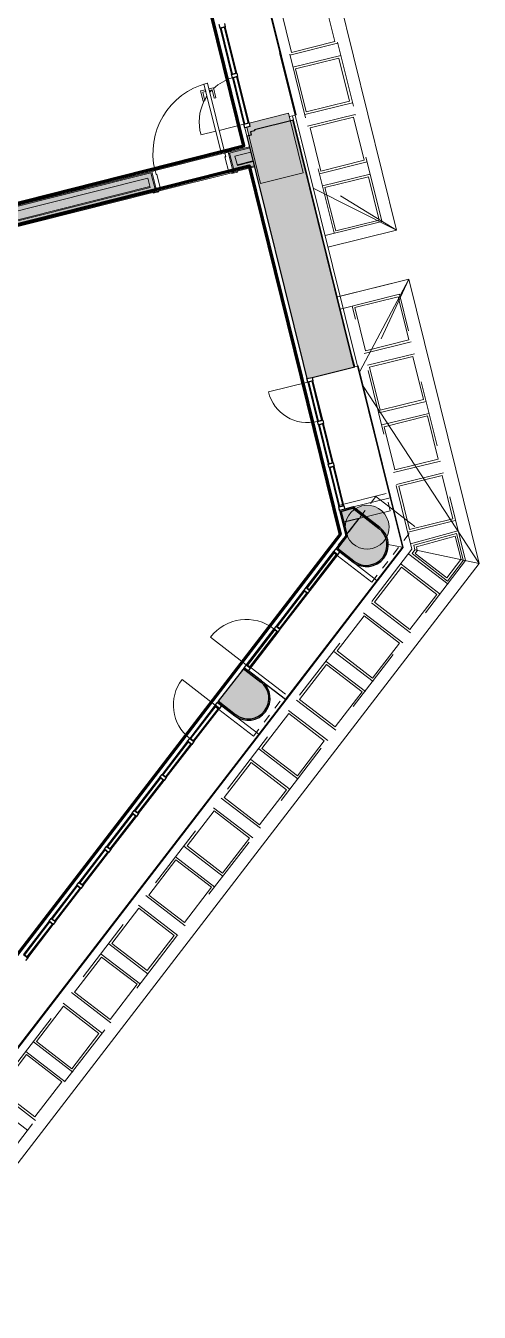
# Model space of a CAD drawing. Header units: metres. Extents: x -227.9 to -141.2, y 39.1 to 91.1.
# Drawn here: x -146.32 to -141.15, y 39.07 to 53.74 of the extents above; entities that cross this region are included whole.
import ezdxf

# ---------------------------------------------------------------- set-up
doc = ezdxf.new("R2010")
doc.units = ezdxf.units.M
doc.linetypes.add('JIS_02_0.7', pattern=[1.35, 0.75, -0.6])
doc.linetypes.add('Projeté', pattern=[0.003969, 0.002381, -0.001587])
for name, color, linetype, lineweight, true_color in [('A-DETL', 94, 'Continuous', 5, 0x00a600), ('A-DETL-MBND', 9, 'Continuous', 5, 0xc0c0c0), ('S-COLS', 8, 'Continuous', 9, 0x7f7f7f)]:
    doc.layers.add(name, color=color, linetype=linetype, lineweight=lineweight, true_color=true_color)
for name, color, linetype, lineweight in [('A-DOOR', 7, 'Continuous', 5), ('A-FLOR', 7, 'Continuous', 5), ('A-GLAZ', 7, 'Continuous', 5), ('A-WALL', 7, 'Continuous', 5), ('A-WALL-PATT', 7, 'Continuous', 13), ('I-WALL', 7, 'Continuous', 5), ('Q-SPCQ', 7, 'Continuous', 5)]:
    doc.layers.add(name, color=color, linetype=linetype, lineweight=lineweight)
doc.layers.add('Chambre', color=40, linetype='Continuous')

msp = doc.modelspace()

# ---------------------------------------------------------------- hatches: boundary and pattern name
at = {"layer": 'A-WALL', "true_color": 0x808080}
h = msp.add_hatch(color=8, dxfattribs=at)
h.paths.add_polyline_path([(-142.674, 47.929), (-142.524, 48.124), (-142.711, 48.077), (-142.704, 48.05)])
h.paths.add_polyline_path([(-143.101, 49.863), (-143.053, 49.875), (-143.051, 49.865), (-142.614, 49.973), (-143.28, 52.662), (-143.717, 52.554), (-143.714, 52.545), (-143.763, 52.533), (-143.753, 52.494), (-143.802, 52.482), (-143.16, 49.89), (-143.111, 49.902)])
h.paths.add_polyline_path([(-146.597, 63.976), (-146.549, 63.988), (-146.546, 63.978), (-146.109, 64.087), (-146.372, 65.148), (-146.809, 65.04), (-146.807, 65.03), (-146.855, 65.018), (-146.846, 64.979), (-146.894, 64.967), (-146.655, 64.003), (-146.607, 64.015)])
h.paths.add_polyline_path([(-147.615, 68.086), (-147.566, 68.098), (-147.564, 68.088), (-147.127, 68.196), (-147.257, 68.72), (-147.791, 68.588), (-147.673, 68.112), (-147.625, 68.124)])
h = msp.add_hatch(color=8, dxfattribs=at)
h.paths.add_polyline_path([(-142.614, 49.973), (-142.604, 49.976), (-143.27, 52.665), (-143.28, 52.662), (-142.958, 51.364)])
h.paths.add_polyline_path([(-146.109, 64.087), (-146.1, 64.089), (-146.363, 65.151), (-146.372, 65.148), (-146.247, 64.643)])
h.paths.add_polyline_path([(-147.127, 68.196), (-147.118, 68.198), (-147.247, 68.723), (-147.257, 68.72)])
for points in [[(-143.117, 49.718), (-142.583, 49.85), (-142.614, 49.973), (-143.051, 49.865), (-143.053, 49.875), (-143.101, 49.863), (-143.111, 49.902), (-143.16, 49.89)], [(-142.583, 49.85), (-142.573, 49.852), (-142.604, 49.976), (-142.614, 49.973), (-142.602, 49.925)], [(-142.436, 47.588), (-142.384, 47.595), (-142.334, 47.613), (-142.29, 47.642), (-142.254, 47.68), (-142.226, 47.725), (-142.21, 47.775), (-142.205, 47.827), (-142.212, 47.879), (-142.23, 47.929), (-142.259, 47.973), (-142.297, 48.009), (-142.595, 48.239), (-142.727, 48.204), (-142.658, 47.925), (-142.769, 47.78), (-142.583, 47.637), (-142.538, 47.61), (-142.488, 47.593)], [(-143.783, 45.822), (-143.727, 45.829), (-143.675, 45.848), (-143.628, 45.879), (-143.589, 45.919), (-143.56, 45.967), (-143.543, 46.02), (-143.537, 46.076), (-143.545, 46.131), (-143.564, 46.184), (-143.595, 46.231), (-143.635, 46.27), (-143.833, 46.422), (-143.842, 46.41), (-143.644, 46.258), (-143.606, 46.221), (-143.576, 46.175), (-143.559, 46.128), (-143.552, 46.076), (-143.557, 46.023), (-143.574, 45.973), (-143.601, 45.928), (-143.638, 45.89), (-143.682, 45.862), (-143.731, 45.843), (-143.783, 45.837), (-143.836, 45.842), (-143.886, 45.858), (-143.931, 45.885), (-144.129, 46.038), (-144.137, 46.026), (-143.94, 45.873), (-143.892, 45.844), (-143.839, 45.827)], [(-143.783, 45.837), (-143.731, 45.843), (-143.682, 45.862), (-143.638, 45.89), (-143.601, 45.928), (-143.574, 45.973), (-143.557, 46.023), (-143.552, 46.076), (-143.559, 46.128), (-143.577, 46.177), (-143.606, 46.221), (-143.644, 46.258), (-143.842, 46.41), (-144.129, 46.038), (-143.931, 45.885), (-143.886, 45.858), (-143.836, 45.842)]]:
    msp.add_hatch(color=8, dxfattribs=at).paths.add_polyline_path(points)
h = msp.add_hatch(color=8, dxfattribs=at)
h.paths.add_polyline_path([(-142.436, 47.573), (-142.38, 47.58), (-142.328, 47.6), (-142.281, 47.63), (-142.242, 47.671), (-142.213, 47.719), (-142.195, 47.772), (-142.19, 47.828), (-142.197, 47.883), (-142.217, 47.936), (-142.247, 47.982), (-142.287, 48.021), (-142.592, 48.256), (-142.745, 48.215), (-142.674, 47.929), (-142.79, 47.777), (-142.592, 47.625), (-142.544, 47.596), (-142.491, 47.579)])
h.paths.add_polyline_path([(-142.436, 47.588), (-142.488, 47.593), (-142.538, 47.61), (-142.583, 47.637), (-142.769, 47.78), (-142.658, 47.925), (-142.727, 48.204), (-142.595, 48.239), (-142.297, 48.009), (-142.259, 47.973), (-142.23, 47.929), (-142.212, 47.879), (-142.205, 47.827), (-142.21, 47.775), (-142.226, 47.725), (-142.254, 47.68), (-142.29, 47.642), (-142.334, 47.613), (-142.384, 47.595)])
at = {"layer": 'A-WALL-PATT', "lineweight": 5, "true_color": 0xaaaaaa}
h = msp.add_hatch(color=253, dxfattribs=at)
h.paths.add_polyline_path([(-151.948, 50.128), (-144.907, 51.898), (-144.909, 51.908), (-151.95, 50.138)])
h.paths.add_polyline_path([(-143.911, 52.148), (-143.73, 52.194), (-143.733, 52.203), (-143.914, 52.158)])
at = {"layer": 'I-WALL', "true_color": 0xaaaaaa}
h = msp.add_hatch(color=253, dxfattribs=at)
h.paths.add_polyline_path([(-151.94, 50.14), (-144.909, 51.908), (-144.933, 52.005), (-151.965, 50.237), (-151.954, 50.193)])
h.paths.add_polyline_path([(-143.914, 52.158), (-143.733, 52.203), (-143.757, 52.3), (-143.938, 52.255), (-143.925, 52.201)])
h = msp.add_hatch(color=253, dxfattribs=at)
h.paths.add_polyline_path([(-151.868, 50.262), (-150.809, 50.528), (-150.821, 50.576), (-151.88, 50.31)])
h.paths.add_polyline_path([(-150.712, 50.552), (-149.916, 50.752), (-149.928, 50.801), (-150.724, 50.601)])
h.paths.add_polyline_path([(-149.819, 50.777), (-148.806, 51.031), (-148.818, 51.08), (-149.831, 50.825)])
h.paths.add_polyline_path([(-148.709, 51.056), (-144.933, 52.005), (-144.92, 51.951), (-144.871, 51.963), (-144.897, 52.065), (-148.721, 51.104)])
h.paths.add_polyline_path([(-143.973, 52.189), (-143.925, 52.201), (-143.938, 52.255), (-143.757, 52.3), (-143.769, 52.349), (-143.999, 52.291), (-143.988, 52.248)])
h = msp.add_hatch(color=253, dxfattribs=at)
h.paths.add_polyline_path([(-151.832, 50.322), (-150.821, 50.576), (-150.825, 50.589), (-151.835, 50.335)])
h.paths.add_polyline_path([(-150.724, 50.601), (-149.928, 50.801), (-149.932, 50.813), (-150.728, 50.613)])
h.paths.add_polyline_path([(-149.831, 50.825), (-148.818, 51.08), (-148.821, 51.092), (-149.835, 50.838)])
h.paths.add_polyline_path([(-148.721, 51.104), (-144.897, 52.065), (-144.871, 51.963), (-144.859, 51.967), (-144.888, 52.081), (-148.724, 51.117)])
h.paths.add_polyline_path([(-143.986, 52.186), (-143.973, 52.189), (-143.999, 52.291), (-143.769, 52.349), (-143.772, 52.361), (-144.015, 52.3), (-144.002, 52.248)])
h = msp.add_hatch(color=253, dxfattribs=at)
h.paths.add_polyline_path([(-151.984, 50.068), (-144.846, 51.862), (-144.871, 51.963), (-144.92, 51.951), (-144.907, 51.898), (-151.996, 50.116)])
h.paths.add_polyline_path([(-143.948, 52.087), (-143.718, 52.145), (-143.73, 52.194), (-143.911, 52.148), (-143.925, 52.201), (-143.973, 52.189), (-143.957, 52.125)])
h = msp.add_hatch(color=253, dxfattribs=at)
h.paths.add_polyline_path([(-151.993, 50.052), (-144.83, 51.852), (-144.859, 51.967), (-144.871, 51.963), (-144.846, 51.862), (-151.996, 50.065)])
h.paths.add_polyline_path([(-143.957, 52.072), (-143.715, 52.133), (-143.718, 52.145), (-143.948, 52.087), (-143.973, 52.189), (-143.986, 52.186), (-143.96, 52.083)])
at = {"layer": 'S-COLS', "lineweight": 5, "true_color": 0x808080}
for points in [[(-143.646, 51.945), (-143.16, 52.064), (-143.327, 52.744), (-143.777, 52.633), (-143.768, 52.595), (-143.803, 52.586), (-143.676, 52.069)], [(-142.427, 47.774), (-142.367, 47.782), (-142.319, 47.8), (-142.272, 47.831), (-142.233, 47.871), (-142.204, 47.919), (-142.186, 47.972), (-142.181, 48.028), (-142.188, 48.083), (-142.207, 48.136), (-142.238, 48.183), (-142.278, 48.222), (-142.326, 48.251), (-142.379, 48.268), (-142.435, 48.274), (-142.49, 48.266), (-142.547, 48.244), (-142.59, 48.217), (-142.629, 48.176), (-142.658, 48.128), (-142.675, 48.075), (-142.681, 48.02), (-142.674, 47.964), (-142.654, 47.912), (-142.624, 47.865), (-142.584, 47.826), (-142.536, 47.797), (-142.482, 47.779)]]:
    msp.add_hatch(color=8, dxfattribs=at).paths.add_polyline_path(points)

# ---------------------------------------------------------------- linework, layer by layer
at = {"layer": 'A-DETL', "color": 7}
for p, q in [((-142.095, 51.413), (-145.65, 65.768)), ((-142.095, 51.413), (-142.879, 51.219)), ((-141.956, 50.853), (-142.782, 50.648)), ((-141.153, 47.61), (-141.956, 50.853)), ((-141.153, 47.61), (-147.723, 39.07))]:
    msp.add_line(p, q, dxfattribs=at)
at = {"layer": 'A-DETL', "color": 9, "linetype": 'JIS_02_0.7', "lineweight": 9, "true_color": 0xc0c0c0}
for p, q in [((-142.264, 51.516), (-145.752, 65.596)), ((-142.808, 51.382), (-146.295, 65.462)), ((-142.921, 54.055), (-142.799, 53.562)), ((-143.294, 53.439), (-143.416, 53.932)), ((-142.799, 53.562), (-143.294, 53.439)), ((-143.311, 53.409), (-142.768, 53.544)), ((-143.277, 53.271), (-142.733, 53.405)), ((-143.248, 53.252), (-142.753, 53.374)), ((-142.753, 53.374), (-142.631, 52.881)), ((-142.739, 53.4), (-142.732, 53.402)), ((-143.126, 52.759), (-143.248, 53.252)), ((-143.142, 52.729), (-142.599, 52.864)), ((-142.631, 52.881), (-143.126, 52.759)), ((-143.11, 52.597), (-142.566, 52.731)), ((-143.081, 52.578), (-142.586, 52.7)), ((-142.586, 52.7), (-142.464, 52.208)), ((-142.572, 52.727), (-142.565, 52.728)), ((-142.959, 52.085), (-143.081, 52.578)), ((-142.976, 52.055), (-142.432, 52.19)), ((-142.464, 52.208), (-142.959, 52.085)), ((-142.095, 51.413), (-143.113, 52.031)), ((-142.941, 51.917), (-142.398, 52.051)), ((-142.913, 51.898), (-142.417, 52.02)), ((-142.417, 52.02), (-142.295, 51.527)), ((-142.403, 52.046), (-142.397, 52.048)), ((-142.79, 51.405), (-142.913, 51.898)), ((-142.911, 51.349), (-142.264, 51.51)), ((-142.295, 51.527), (-142.79, 51.405)), ((-141.956, 50.853), (-142.499, 49.688)), ((-142.061, 50.68), (-142.737, 50.512)), ((-142.077, 50.651), (-142.572, 50.529)), ((-141.955, 50.159), (-142.077, 50.651)), ((-141.309, 47.643), (-142.061, 50.68)), ((-141.921, 47.772), (-142.601, 50.546)), ((-142.572, 50.529), (-142.45, 50.036)), ((-142.464, 50.006), (-141.928, 50.138)), ((-142.45, 50.036), (-141.955, 50.159)), ((-142.429, 49.871), (-141.893, 50.002)), ((-141.909, 49.972), (-142.404, 49.849)), ((-141.787, 49.48), (-141.909, 49.972)), ((-142.404, 49.849), (-142.282, 49.357)), ((-142.296, 49.327), (-141.76, 49.458)), ((-142.282, 49.357), (-141.787, 49.48)), ((-142.262, 49.191), (-141.726, 49.322)), ((-141.742, 49.292), (-142.237, 49.169)), ((-142.237, 49.169), (-142.115, 48.677)), ((-141.62, 48.8), (-141.742, 49.292)), ((-142.129, 48.647), (-141.593, 48.778)), ((-142.115, 48.677), (-141.62, 48.8)), ((-142.095, 48.511), (-141.559, 48.643)), ((-141.575, 48.612), (-142.07, 48.49)), ((-141.453, 48.12), (-141.575, 48.612)), ((-142.07, 48.49), (-141.948, 47.997)), ((-141.962, 47.967), (-141.426, 48.099)), ((-141.948, 47.997), (-141.453, 48.12)), ((-141.936, 47.834), (-141.397, 47.982)), ((-141.413, 47.952), (-141.9, 47.817)), ((-141.426, 47.923), (-141.87, 47.8)), ((-141.426, 47.923), (-141.36, 47.656)), ((-141.411, 47.952), (-141.336, 47.651)), ((-141.921, 47.772), (-148.072, 39.769)), ((-141.153, 47.61), (-142.065, 47.801)), ((-141.956, 47.717), (-141.508, 47.373)), ((-141.918, 47.723), (-141.886, 47.764)), ((-141.516, 47.409), (-141.918, 47.723)), ((-141.9, 47.817), (-141.887, 47.764)), ((-141.524, 47.445), (-141.885, 47.723)), ((-141.882, 47.727), (-141.858, 47.758)), ((-141.87, 47.8), (-141.859, 47.758)), ((-141.31, 47.643), (-147.792, 39.209)), ((-142.348, 47.167), (-142.04, 47.567)), ((-142.045, 47.602), (-141.597, 47.258)), ((-142.04, 47.567), (-141.636, 47.257)), ((-141.524, 47.445), (-141.364, 47.654)), ((-141.515, 47.408), (-141.331, 47.648)), ((-141.944, 46.856), (-141.636, 47.257)), ((-142.383, 47.162), (-141.935, 46.818)), ((-142.348, 47.167), (-141.944, 46.856)), ((-142.774, 46.612), (-142.467, 47.012)), ((-142.471, 47.047), (-142.023, 46.703)), ((-142.467, 47.012), (-142.062, 46.701)), ((-142.37, 46.301), (-142.062, 46.701)), ((-142.81, 46.607), (-142.362, 46.263)), ((-142.774, 46.612), (-142.37, 46.301)), ((-143.201, 46.057), (-142.893, 46.457)), ((-142.898, 46.492), (-142.45, 46.148)), ((-142.893, 46.457), (-142.489, 46.146)), ((-142.797, 45.746), (-142.489, 46.146)), ((-143.328, 45.934), (-142.881, 45.59)), ((-143.236, 46.052), (-142.788, 45.708)), ((-143.201, 46.057), (-142.797, 45.746)), ((-143.632, 45.499), (-143.324, 45.899)), ((-143.324, 45.899), (-142.92, 45.588)), ((-143.667, 45.494), (-143.219, 45.15)), ((-143.632, 45.499), (-143.227, 45.188)), ((-143.227, 45.188), (-142.92, 45.588)), ((-144.061, 44.94), (-143.753, 45.34)), ((-143.758, 45.375), (-143.31, 45.031)), ((-143.753, 45.34), (-143.349, 45.029)), ((-144.096, 44.935), (-143.648, 44.591)), ((-144.061, 44.94), (-143.657, 44.629)), ((-143.657, 44.629), (-143.349, 45.029)), ((-144.485, 44.389), (-144.177, 44.789)), ((-144.182, 44.824), (-143.734, 44.48)), ((-144.177, 44.789), (-143.773, 44.478)), ((-144.08, 44.078), (-143.773, 44.478)), ((-144.52, 44.384), (-144.072, 44.04)), ((-144.485, 44.389), (-144.08, 44.078)), ((-144.919, 43.827), (-144.611, 44.228)), ((-144.616, 44.263), (-144.168, 43.918)), ((-144.611, 44.228), (-144.207, 43.917)), ((-144.514, 43.517), (-144.207, 43.917)), ((-144.954, 43.823), (-144.506, 43.478)), ((-144.919, 43.827), (-144.514, 43.517)), ((-145.342, 43.276), (-145.034, 43.677)), ((-145.039, 43.712), (-144.591, 43.367)), ((-145.034, 43.677), (-144.63, 43.366)), ((-144.938, 42.966), (-144.63, 43.366)), ((-145.464, 43.155), (-145.016, 42.811)), ((-145.377, 43.272), (-144.929, 42.927)), ((-145.342, 43.276), (-144.938, 42.966)), ((-145.767, 42.72), (-145.46, 43.12)), ((-145.46, 43.12), (-145.055, 42.81)), ((-145.803, 42.715), (-145.355, 42.371)), ((-145.767, 42.72), (-145.363, 42.409)), ((-145.363, 42.409), (-145.055, 42.81)), ((-146.202, 42.158), (-145.894, 42.559)), ((-145.898, 42.594), (-145.45, 42.249)), ((-145.894, 42.559), (-145.489, 42.248)), ((-146.237, 42.154), (-145.789, 41.809)), ((-146.202, 42.158), (-145.797, 41.848)), ((-145.797, 41.848), (-145.489, 42.248)), ((-146.625, 41.607), (-146.317, 42.008)), ((-146.322, 42.043), (-145.874, 41.699)), ((-146.317, 42.008), (-145.913, 41.697)), ((-146.221, 41.297), (-145.913, 41.697)), ((-146.66, 41.603), (-146.212, 41.258)), ((-146.625, 41.607), (-146.221, 41.297)), ((-146.747, 41.486), (-146.299, 41.142))]:
    msp.add_line(p, q, dxfattribs=at)
at = {"layer": 'A-DETL', "color": 7, "linetype": 'JIS_02_0.7'}
for p, q in [((-143.249, 52.705), (-146.03, 63.931)), ((-143.071, 49.531), (-143.234, 50.191))]:
    msp.add_line(p, q, dxfattribs=at)
at = {"layer": 'A-DETL-MBND', "lineweight": 9}
for p, q in [((-145.65, 65.768), (-142.095, 51.413)), ((-142.095, 51.413), (-143.045, 51.891)), ((-142.095, 51.413), (-142.879, 51.219)), ((-142.74, 50.659), (-141.956, 50.853)), ((-142.516, 49.798), (-141.956, 50.853)), ((-141.956, 50.853), (-141.153, 47.61)), ((-141.153, 47.61), (-142.475, 49.633)), ((-147.723, 39.07), (-141.153, 47.61))]:
    msp.add_line(p, q, dxfattribs=at)
at = {"layer": 'A-DOOR'}
for p, q in [((-144.276, 53.013), (-144.33, 53)), ((-144.33, 53), (-144.3, 52.883)), ((-144.305, 52.985), (-144.271, 52.994)), ((-144.281, 52.888), (-144.305, 52.985)), ((-144.253, 53.086), (-144.292, 53.076)), ((-144.292, 53.076), (-144.092, 52.281)), ((-144.271, 52.994), (-144.276, 53.013)), ((-144.054, 52.291), (-144.253, 53.086)), ((-144.184, 53.036), (-144.238, 53.023)), ((-144.238, 53.023), (-144.233, 53.004)), ((-144.233, 53.004), (-144.199, 53.012)), ((-144.199, 53.012), (-144.174, 52.915)), ((-144.155, 52.92), (-144.184, 53.036)), ((-144.3, 52.883), (-144.281, 52.888)), ((-144.174, 52.915), (-144.155, 52.92)), ((-144.092, 52.281), (-144.054, 52.291))]:
    msp.add_line(p, q, dxfattribs=at)
at = {"layer": 'A-DOOR', "color": 9, "true_color": 0xc0c0c0}
for p, q in [((-144.015, 52.3), (-144.054, 52.291)), ((-144.054, 52.291), (-144.043, 52.248)), ((-144.043, 52.248), (-144.053, 52.246)), ((-144.053, 52.246), (-144.006, 52.059)), ((-143.974, 52.321), (-144.037, 52.305)), ((-144.037, 52.305), (-144.034, 52.296)), ((-144.034, 52.296), (-143.971, 52.311)), ((-143.957, 52.072), (-144.015, 52.3)), ((-143.971, 52.311), (-143.974, 52.321)), ((-144.871, 52.096), (-144.934, 52.08)), ((-144.849, 52.091), (-144.888, 52.081)), ((-144.868, 52.086), (-144.871, 52.096)), ((-144.838, 52.048), (-144.849, 52.091)), ((-144.934, 52.08), (-144.931, 52.07)), ((-144.931, 52.07), (-144.868, 52.086)), ((-144.888, 52.081), (-144.83, 51.852)), ((-144.828, 52.051), (-144.838, 52.048)), ((-144.782, 51.864), (-144.828, 52.051)), ((-144.006, 52.059), (-143.957, 52.072)), ((-143.914, 52.083), (-143.977, 52.067)), ((-143.977, 52.067), (-143.974, 52.057)), ((-143.974, 52.057), (-143.911, 52.073)), ((-143.911, 52.073), (-143.914, 52.083)), ((-144.811, 51.857), (-144.874, 51.841)), ((-144.874, 51.841), (-144.871, 51.832)), ((-144.871, 51.832), (-144.808, 51.847)), ((-144.83, 51.852), (-144.782, 51.864)), ((-144.808, 51.847), (-144.811, 51.857))]:
    msp.add_line(p, q, dxfattribs=at)
at = {"layer": 'A-DOOR'}
msp.add_arc((-144.054, 52.291), 0.82, 104.1078, 194.1078, dxfattribs=at)
at = {"layer": 'A-FLOR'}
msp.add_line((-144.849, 52.091), (-144.092, 52.281), dxfattribs=at)
at = {"layer": 'A-GLAZ', "lineweight": 9}
for p, q in [((-143.25, 52.723), (-144.104, 56.169)), ((-143.241, 52.725), (-144.094, 56.172)), ((-144.107, 53.716), (-143.976, 53.187)), ((-143.918, 53.202), (-144.049, 53.731)), ((-143.967, 53.148), (-143.836, 52.619)), ((-143.777, 52.634), (-143.908, 53.163)), ((-143.25, 52.723), (-143.317, 52.706)), ((-143.241, 52.725), (-143.25, 52.723)), ((-144.157, 52.54), (-144.326, 52.498)), ((-143.836, 52.619), (-144.118, 52.549)), ((-142.573, 49.852), (-142.541, 49.86)), ((-142.541, 49.86), (-142.532, 49.863)), ((-142.169, 48.358), (-142.541, 49.86)), ((-142.16, 48.36), (-142.532, 49.863)), ((-143.107, 49.679), (-143.557, 49.568)), ((-143.107, 49.679), (-142.996, 49.23)), ((-142.938, 49.244), (-143.049, 49.693)), ((-142.987, 49.191), (-142.875, 48.742)), ((-142.817, 48.756), (-142.928, 49.206)), ((-142.696, 48.269), (-142.807, 48.718)), ((-142.866, 48.703), (-142.754, 48.254)), ((-142.215, 48.406), (-142.759, 48.272)), ((-141.889, 48.031), (-142.333, 48.372)), ((-142.16, 48.36), (-142.169, 48.358)), ((-142.711, 48.077), (-142.167, 48.212)), ((-143.13, 47.336), (-142.815, 47.746)), ((-142.767, 47.709), (-143.082, 47.3)), ((-142.821, 47.738), (-142.377, 47.396)), ((-143.363, 46.061), (-142.32, 47.416)), ((-143.355, 46.055), (-142.312, 47.41)), ((-142.32, 47.416), (-142.312, 47.41)), ((-143.469, 46.895), (-143.154, 47.305)), ((-143.107, 47.268), (-143.422, 46.859)), ((-143.809, 46.454), (-143.494, 46.863)), ((-143.446, 46.827), (-143.761, 46.417)), ((-143.809, 46.454), (-144.218, 46.769)), ((-143.361, 46.118), (-143.804, 46.459)), ((-144.163, 45.994), (-144.541, 46.285)), ((-143.363, 46.061), (-143.635, 46.27)), ((-144.163, 45.994), (-144.454, 45.615)), ((-144.407, 45.578), (-144.115, 45.957)), ((-144.17, 45.984), (-143.726, 45.642)), ((-144.091, 45.989), (-143.924, 45.861)), ((-143.357, 46.056), (-143.363, 46.061)), ((-143.355, 46.055), (-143.356, 46.055)), ((-146.536, 41.936), (-143.668, 45.664)), ((-146.528, 41.93), (-143.66, 45.658)), ((-144.478, 45.583), (-144.77, 45.204)), ((-144.722, 45.168), (-144.431, 45.547)), ((-144.794, 45.173), (-145.086, 44.794)), ((-145.038, 44.757), (-144.747, 45.136)), ((-145.11, 44.762), (-145.402, 44.383)), ((-145.354, 44.346), (-145.063, 44.725)), ((-145.426, 44.351), (-145.718, 43.972)), ((-145.67, 43.936), (-145.379, 44.315)), ((-145.742, 43.941), (-146.034, 43.562)), ((-145.986, 43.525), (-145.695, 43.904)), ((-146.058, 43.53), (-146.35, 43.151)), ((-146.302, 43.114), (-146.011, 43.493))]:
    msp.add_line(p, q, dxfattribs=at)
at = {"layer": 'A-GLAZ', "lineweight": 25}
for p, q in [((-144.107, 53.716), (-144.117, 53.755)), ((-144.049, 53.731), (-144.107, 53.716)), ((-144.096, 53.719), (-144.061, 53.728)), ((-143.965, 53.19), (-144.096, 53.719)), ((-144.061, 53.728), (-143.93, 53.199)), ((-144.059, 53.769), (-144.049, 53.731)), ((-143.976, 53.187), (-143.918, 53.202)), ((-143.967, 53.148), (-143.976, 53.187)), ((-143.908, 53.163), (-143.967, 53.148)), ((-143.93, 53.199), (-143.965, 53.19)), ((-143.955, 53.151), (-143.92, 53.16)), ((-143.824, 52.622), (-143.955, 53.151)), ((-143.92, 53.16), (-143.789, 52.631)), ((-143.918, 53.202), (-143.908, 53.163)), ((-143.836, 52.619), (-143.777, 52.634)), ((-143.826, 52.58), (-143.836, 52.619)), ((-143.768, 52.595), (-143.826, 52.58)), ((-143.789, 52.631), (-143.824, 52.622)), ((-143.777, 52.634), (-143.768, 52.595)), ((-143.117, 49.718), (-143.059, 49.732)), ((-143.107, 49.679), (-143.117, 49.718)), ((-143.049, 49.693), (-143.107, 49.679)), ((-143.096, 49.682), (-143.061, 49.691)), ((-142.985, 49.233), (-143.096, 49.682)), ((-143.061, 49.691), (-142.95, 49.241)), ((-143.059, 49.732), (-143.049, 49.693)), ((-142.996, 49.23), (-142.938, 49.244)), ((-142.987, 49.191), (-142.996, 49.23)), ((-142.928, 49.206), (-142.987, 49.191)), ((-142.95, 49.241), (-142.985, 49.233)), ((-142.975, 49.194), (-142.94, 49.203)), ((-142.864, 48.745), (-142.975, 49.194)), ((-142.94, 49.203), (-142.829, 48.754)), ((-142.938, 49.244), (-142.928, 49.206)), ((-142.875, 48.742), (-142.817, 48.756)), ((-142.866, 48.703), (-142.875, 48.742)), ((-142.807, 48.718), (-142.866, 48.703)), ((-142.829, 48.754), (-142.864, 48.745)), ((-142.817, 48.756), (-142.807, 48.718)), ((-142.854, 48.706), (-142.819, 48.715)), ((-142.743, 48.257), (-142.854, 48.706)), ((-142.819, 48.715), (-142.708, 48.266)), ((-142.754, 48.254), (-142.696, 48.269)), ((-142.745, 48.215), (-142.754, 48.254)), ((-142.687, 48.23), (-142.745, 48.215)), ((-142.708, 48.266), (-142.743, 48.257)), ((-142.696, 48.269), (-142.687, 48.23)), ((-142.805, 47.738), (-143.12, 47.329)), ((-143.092, 47.307), (-142.777, 47.717)), ((-142.79, 47.778), (-142.815, 47.746)), ((-142.815, 47.746), (-142.767, 47.709)), ((-142.777, 47.717), (-142.805, 47.738)), ((-142.743, 47.741), (-142.79, 47.778)), ((-142.767, 47.709), (-142.743, 47.741)), ((-143.145, 47.297), (-143.46, 46.888)), ((-143.431, 46.866), (-143.116, 47.275)), ((-143.13, 47.336), (-143.154, 47.305)), ((-143.154, 47.305), (-143.107, 47.268)), ((-143.116, 47.275), (-143.145, 47.297)), ((-143.082, 47.3), (-143.13, 47.336)), ((-143.12, 47.329), (-143.092, 47.307)), ((-143.107, 47.268), (-143.082, 47.3)), ((-143.484, 46.856), (-143.799, 46.447)), ((-143.771, 46.425), (-143.456, 46.834)), ((-143.469, 46.895), (-143.494, 46.863)), ((-143.494, 46.863), (-143.446, 46.827)), ((-143.456, 46.834), (-143.484, 46.856)), ((-143.422, 46.859), (-143.469, 46.895)), ((-143.46, 46.888), (-143.431, 46.866)), ((-143.446, 46.827), (-143.422, 46.859)), ((-143.809, 46.454), (-143.833, 46.422)), ((-143.833, 46.422), (-143.785, 46.386)), ((-143.761, 46.417), (-143.809, 46.454)), ((-143.799, 46.447), (-143.771, 46.425)), ((-143.785, 46.386), (-143.761, 46.417)), ((-144.445, 45.608), (-144.153, 45.987)), ((-144.124, 45.965), (-144.416, 45.586)), ((-144.163, 45.994), (-144.138, 46.026)), ((-144.115, 45.957), (-144.163, 45.994)), ((-144.153, 45.987), (-144.124, 45.965)), ((-144.138, 46.026), (-144.091, 45.989)), ((-144.091, 45.989), (-144.115, 45.957)), ((-144.76, 45.197), (-144.469, 45.576)), ((-144.44, 45.554), (-144.732, 45.175)), ((-144.478, 45.583), (-144.454, 45.615)), ((-144.431, 45.547), (-144.478, 45.583)), ((-144.469, 45.576), (-144.44, 45.554)), ((-144.454, 45.615), (-144.407, 45.578)), ((-144.416, 45.586), (-144.445, 45.608)), ((-144.407, 45.578), (-144.431, 45.547)), ((-144.794, 45.173), (-144.77, 45.204)), ((-144.77, 45.204), (-144.722, 45.168)), ((-144.732, 45.175), (-144.76, 45.197)), ((-145.076, 44.786), (-144.785, 45.165)), ((-144.756, 45.143), (-145.048, 44.764)), ((-144.747, 45.136), (-144.794, 45.173)), ((-144.785, 45.165), (-144.756, 45.143)), ((-144.722, 45.168), (-144.747, 45.136)), ((-145.392, 44.376), (-145.101, 44.755)), ((-145.11, 44.762), (-145.086, 44.794)), ((-145.063, 44.725), (-145.11, 44.762)), ((-145.101, 44.755), (-145.072, 44.733)), ((-145.086, 44.794), (-145.038, 44.757)), ((-145.048, 44.764), (-145.076, 44.786)), ((-145.038, 44.757), (-145.063, 44.725)), ((-145.072, 44.733), (-145.364, 44.354)), ((-145.708, 43.965), (-145.417, 44.344)), ((-145.388, 44.322), (-145.68, 43.943)), ((-145.426, 44.351), (-145.402, 44.383)), ((-145.379, 44.315), (-145.426, 44.351)), ((-145.417, 44.344), (-145.388, 44.322)), ((-145.402, 44.383), (-145.354, 44.346)), ((-145.364, 44.354), (-145.392, 44.376)), ((-145.354, 44.346), (-145.379, 44.315)), ((-146.024, 43.554), (-145.733, 43.933)), ((-145.704, 43.911), (-145.996, 43.532)), ((-145.742, 43.941), (-145.718, 43.972)), ((-145.695, 43.904), (-145.742, 43.941)), ((-145.733, 43.933), (-145.704, 43.911)), ((-145.718, 43.972), (-145.67, 43.936)), ((-145.68, 43.943), (-145.708, 43.965)), ((-145.67, 43.936), (-145.695, 43.904)), ((-146.34, 43.144), (-146.049, 43.523)), ((-146.02, 43.501), (-146.312, 43.122)), ((-146.058, 43.53), (-146.034, 43.562)), ((-146.011, 43.493), (-146.058, 43.53)), ((-146.049, 43.523), (-146.02, 43.501)), ((-146.034, 43.562), (-145.986, 43.525)), ((-145.996, 43.532), (-146.024, 43.554)), ((-145.986, 43.525), (-146.011, 43.493)), ((-146.35, 43.151), (-146.302, 43.114)), ((-146.312, 43.122), (-146.34, 43.144)), ((-146.302, 43.114), (-146.326, 43.083))]:
    msp.add_line(p, q, dxfattribs=at)
at = {"layer": 'A-GLAZ', "linetype": 'Projeté', "lineweight": 9}
for p, q in [((-142.333, 48.372), (-142.821, 47.738)), ((-142.167, 48.212), (-142.215, 48.406)), ((-142.759, 48.272), (-142.711, 48.077)), ((-142.377, 47.396), (-141.889, 48.031)), ((-143.804, 46.459), (-144.17, 45.984)), ((-143.726, 45.642), (-143.361, 46.118))]:
    msp.add_line(p, q, dxfattribs=at)
at = {"layer": 'A-GLAZ', "lineweight": 9}
for centre, radius, start, end in [((-143.826, 52.647), 0.521, 105.6539, 133.1564), ((-143.826, 52.647), 0.521, 135.5935, 140.403), ((-143.826, 52.647), 0.521, 152.4128, 196.5771), ((-143.826, 52.647), 0.521, 146.0643, 151.5347), ((-143.108, 49.679), 0.463, 193.9527, 283.9115), ((-143.809, 46.454), 0.517, 52.4282, 142.3913), ((-144.163, 45.994), 0.478, 142.4282, 232.4282)]:
    msp.add_arc(centre, radius, start, end, dxfattribs=at)
at = {"layer": 'A-WALL', "lineweight": 9}
for p, q in [((-143.282, 52.715), (-143.27, 52.665)), ((-143.802, 52.482), (-143.826, 52.58)), ((-143.28, 52.662), (-142.614, 49.973)), ((-142.614, 49.973), (-142.583, 49.85))]:
    msp.add_line(p, q, dxfattribs=at)
at = {"layer": 'A-WALL', "lineweight": 13}
for p, q in [((-143.282, 52.715), (-143.27, 52.665)), ((-142.542, 49.86), (-143.251, 52.723))]:
    msp.add_line(p, q, dxfattribs=at)
at = {"layer": 'A-WALL', "lineweight": 25}
for p, q in [((-143.714, 52.545), (-143.763, 52.533)), ((-143.763, 52.533), (-143.753, 52.494)), ((-143.27, 52.665), (-143.717, 52.554)), ((-143.717, 52.554), (-143.714, 52.545)), ((-142.604, 49.976), (-143.27, 52.665)), ((-143.753, 52.494), (-143.802, 52.482)), ((-143.802, 52.482), (-143.16, 49.89)), ((-143.16, 49.89), (-143.117, 49.718)), ((-142.573, 49.852), (-142.604, 49.976)), ((-143.059, 49.732), (-142.573, 49.852)), ((-142.741, 48.216), (-142.745, 48.215)), ((-142.745, 48.215), (-142.674, 47.929)), ((-142.595, 48.239), (-142.727, 48.204)), ((-142.727, 48.204), (-142.595, 48.239)), ((-142.727, 48.204), (-142.658, 47.925)), ((-142.658, 47.925), (-142.727, 48.204)), ((-142.592, 48.256), (-142.687, 48.231)), ((-142.297, 48.009), (-142.595, 48.239)), ((-142.595, 48.239), (-142.297, 48.009)), ((-142.287, 48.021), (-142.592, 48.256)), ((-142.524, 48.124), (-142.711, 48.077)), ((-142.711, 48.077), (-142.674, 47.929)), ((-142.674, 47.929), (-142.524, 48.124)), ((-142.674, 47.929), (-142.79, 47.778)), ((-142.658, 47.925), (-142.769, 47.78)), ((-142.769, 47.78), (-142.658, 47.925)), ((-142.769, 47.78), (-142.583, 47.637)), ((-142.583, 47.637), (-142.769, 47.78)), ((-142.743, 47.741), (-142.592, 47.625)), ((-143.842, 46.41), (-144.129, 46.038)), ((-143.833, 46.422), (-143.842, 46.41)), ((-143.644, 46.258), (-143.842, 46.41)), ((-143.842, 46.41), (-143.644, 46.258)), ((-143.635, 46.27), (-143.785, 46.386)), ((-144.129, 46.038), (-144.138, 46.026)), ((-144.138, 46.026), (-143.94, 45.873)), ((-144.129, 46.038), (-143.931, 45.885)), ((-143.931, 45.885), (-144.129, 46.038))]:
    msp.add_line(p, q, dxfattribs=at)
at = {"layer": 'A-WALL'}
for p, q in [((-143.769, 52.349), (-143.999, 52.291)), ((-143.999, 52.291), (-143.948, 52.087)), ((-143.757, 52.3), (-143.938, 52.255)), ((-143.938, 52.255), (-143.911, 52.148)), ((-143.948, 52.087), (-143.718, 52.145)), ((-143.914, 52.158), (-143.733, 52.203)), ((-143.911, 52.148), (-143.73, 52.194)), ((-144.897, 52.065), (-148.721, 51.104)), ((-144.933, 52.005), (-148.709, 51.056)), ((-144.907, 51.898), (-144.933, 52.005)), ((-144.846, 51.862), (-144.897, 52.065)), ((-151.984, 50.068), (-144.846, 51.862)), ((-151.948, 50.128), (-144.907, 51.898)), ((-151.94, 50.14), (-144.909, 51.908))]:
    msp.add_line(p, q, dxfattribs=at)
at = {"layer": 'A-WALL', "lineweight": 25}
for centre, radius in [((-142.44, 47.823), 0.25), ((-142.44, 47.823), 0.235), ((-142.44, 47.823), 0.235), ((-143.787, 46.072), 0.25), ((-143.787, 46.072), 0.235), ((-143.787, 46.072), 0.235)]:
    msp.add_arc(centre, radius, 232.4282, 52.4282, dxfattribs=at)
at = {"layer": 'Chambre', "lineweight": 140}
for points in [[(-154.271, 53.905), (-153.891, 52.351), (-153.868, 52.173), (-152.413, 52.386), (-151.881, 50.336), (-143.836, 52.374), (-144.807, 56.303), (-154.271, 53.905)], [(-153.615, 49.689), (-153.881, 50.738), (-152.326, 51.134), (-152.054, 50.049), (-143.778, 52.145), (-142.737, 47.942), (-148.475, 40.483), (-150.435, 40.483), (-156.829, 40.483), (-156.816, 49.964), (-153.968, 49.964), (-153.968, 49.689), (-153.615, 49.689)]]:
    msp.add_lwpolyline(points, dxfattribs=at)
at = {"layer": 'I-WALL'}
for p, q in [((-144.849, 52.091), (-144.092, 52.281)), ((-144.006, 52.059), (-144.782, 51.864))]:
    msp.add_line(p, q, dxfattribs=at)
at = {"layer": 'I-WALL', "lineweight": 13}
for p, q in [((-143.772, 52.361), (-143.971, 52.311)), ((-143.715, 52.133), (-143.772, 52.361)), ((-143.914, 52.083), (-143.715, 52.133)), ((-144.931, 52.07), (-148.724, 51.117)), ((-151.993, 50.052), (-144.874, 51.841))]:
    msp.add_line(p, q, dxfattribs=at)
at = {"layer": 'Q-SPCQ', "color": 9, "lineweight": 9, "true_color": 0xc0c0c0}
for p, q in [((-142.589, 48.254), (-142.169, 48.358)), ((-142.169, 48.358), (-142.167, 48.358)), ((-142.029, 47.794), (-142.169, 48.358)), ((-142.167, 48.358), (-142.165, 48.359)), ((-142.165, 48.359), (-142.163, 48.359)), ((-142.163, 48.359), (-142.162, 48.36)), ((-142.019, 47.792), (-142.16, 48.36)), ((-142.589, 48.254), (-142.563, 48.234)), ((-142.206, 47.913), (-142.197, 47.883)), ((-142.197, 47.883), (-142.19, 47.827)), ((-142.32, 47.416), (-142.029, 47.794)), ((-142.312, 47.41), (-142.019, 47.792)), ((-142.195, 47.772), (-142.213, 47.719)), ((-142.19, 47.827), (-142.195, 47.772)), ((-142.19, 47.827), (-142.03, 47.794)), ((-142.32, 47.416), (-142.592, 47.625)), ((-142.318, 47.414), (-142.32, 47.416)), ((-142.317, 47.413), (-142.318, 47.414)), ((-142.315, 47.412), (-142.317, 47.413)), ((-142.312, 47.41), (-142.315, 47.412)), ((-143.619, 46.257), (-143.363, 46.06)), ((-143.619, 46.257), (-143.603, 46.241)), ((-143.59, 46.225), (-143.584, 46.217)), ((-143.584, 46.217), (-143.573, 46.201)), ((-143.56, 46.175), (-143.558, 46.171)), ((-143.558, 46.171), (-143.553, 46.157)), ((-143.543, 46.122), (-143.543, 46.12)), ((-143.543, 46.12), (-143.541, 46.111)), ((-143.668, 45.664), (-143.363, 46.06)), ((-143.66, 45.658), (-143.355, 46.054)), ((-143.363, 46.06), (-143.355, 46.054)), ((-143.668, 45.664), (-143.924, 45.861)), ((-143.895, 45.845), (-143.924, 45.861)), ((-143.876, 45.837), (-143.89, 45.843)), ((-143.847, 45.828), (-143.876, 45.837)), ((-143.825, 45.824), (-143.835, 45.826)), ((-143.798, 45.822), (-143.825, 45.824)), ((-143.772, 45.822), (-143.778, 45.822)), ((-143.75, 45.825), (-143.772, 45.822)), ((-143.72, 45.831), (-143.722, 45.831)), ((-143.708, 45.835), (-143.72, 45.831)), ((-143.66, 45.658), (-143.668, 45.664))]:
    msp.add_line(p, q, dxfattribs=at)
msp.add_open_spline([(-142.029, 47.794), (-142.029, 47.794), (-142.027, 47.793), (-142.025, 47.793), (-142.023, 47.792), (-142.02, 47.792), (-142.019, 47.792), (-142.019, 47.792), (-142.019, 47.792)], degree=3, knots=[0, 0, 0, 0, 0.142857, 0.285714, 0.428571, 0.571429, 0.857143, 1, 1, 1, 1], dxfattribs=at)
at = {"layer": 'S-COLS', "lineweight": 15}
for p, q in [((-143.327, 52.744), (-143.777, 52.633)), ((-143.16, 52.064), (-143.327, 52.744)), ((-143.803, 52.586), (-143.646, 51.945)), ((-143.646, 51.945), (-143.16, 52.064))]:
    msp.add_line(p, q, dxfattribs=at)
for start, end in [(13.7774, 193.7774), (193.7774, 13.7774)]:
    msp.add_arc((-142.431, 48.024), 0.25, start, end, dxfattribs=at)

doc.saveas('drawing.dxf')
